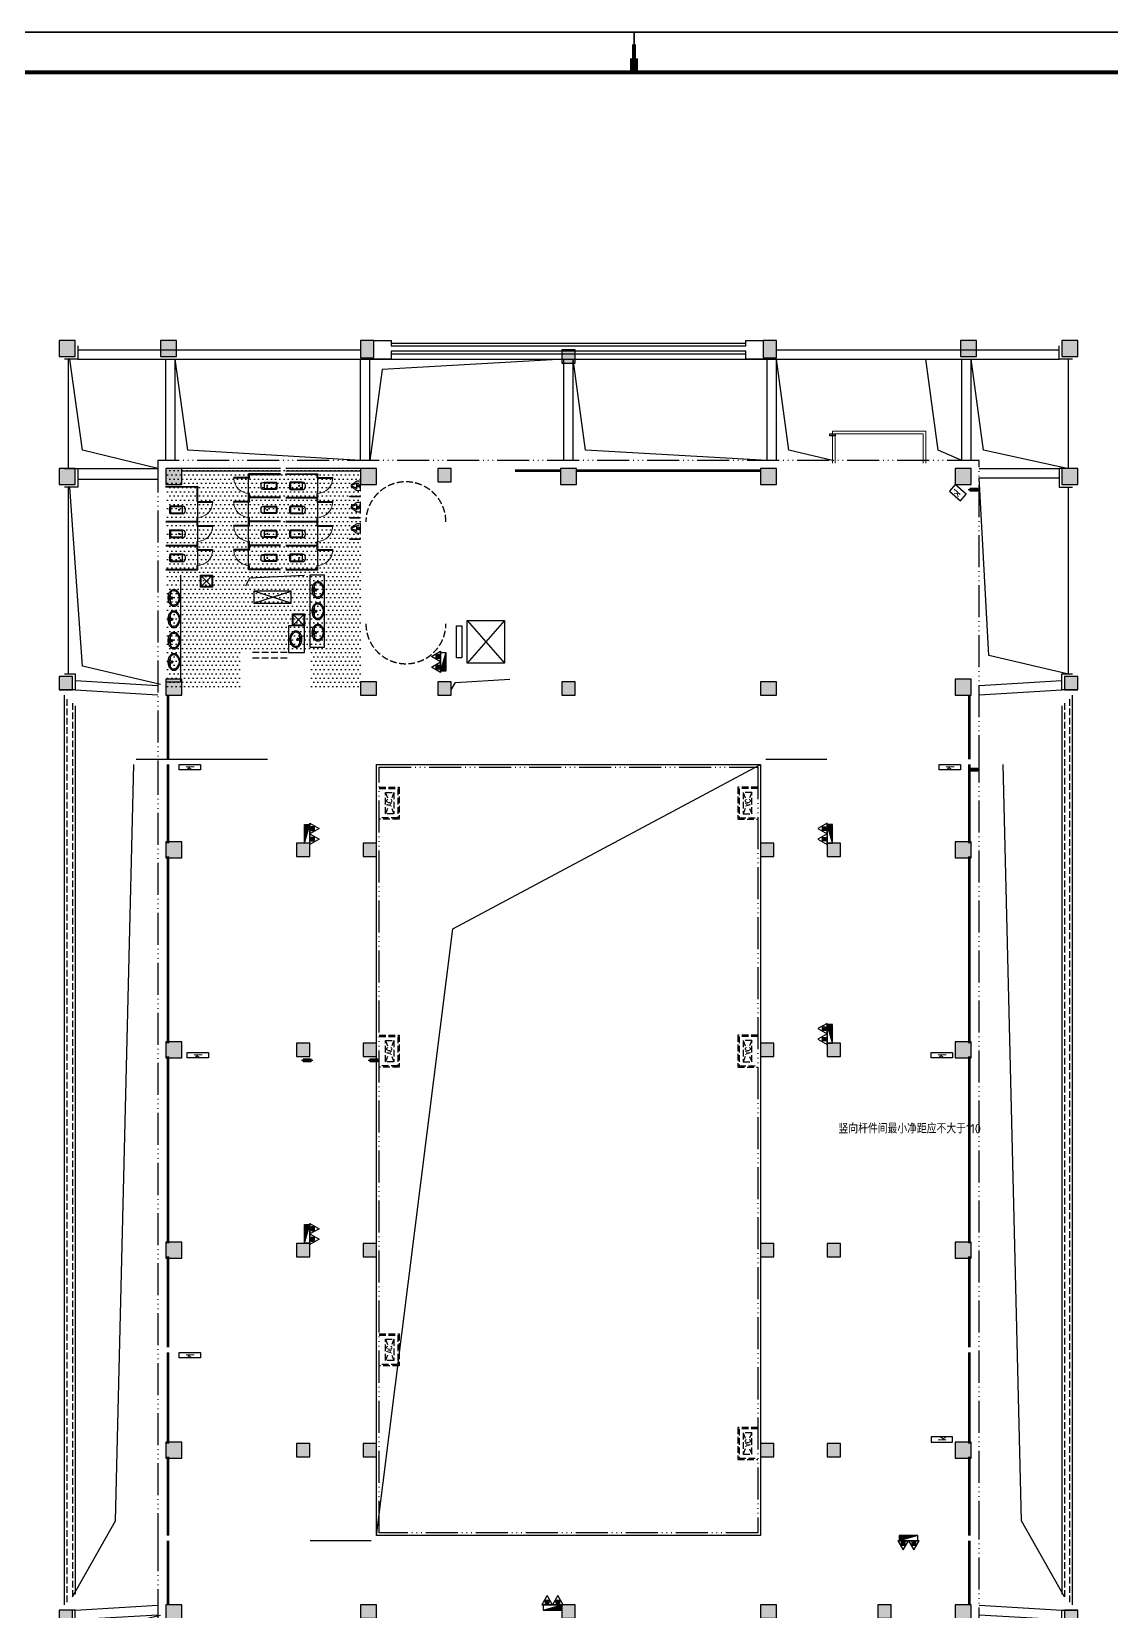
# Model space of a CAD drawing. Extents: x -55438775289 to -98440, y -7665632576 to 9496667396.
# Drawn here: x -194116 to -153615, y 7930 to 67161 of the extents above; entities that cross this region are included whole.
import ezdxf

# ---------------------------------------------------------------- set-up
doc = ezdxf.new("R2010")
doc.units = 0
doc.header["$LTSCALE"] = 1000
for name, pattern in [('行政综合楼底图$0$ACAD_ISO06W100', [37.5, 24, -3, 0.5, -3, 0.5, -3, 0.5, -3]), ('行政综合楼底图$0$DASH', [0.35, 0.25, -0.1]), ('行政综合楼底图$0$HIDDEN2', [0.1875, 0.125, -0.0625])]:
    doc.linetypes.add(name, pattern=pattern)
doc.layers.get('0').update_dxf_attribs({"linetype": 'CONTINUOUS'})
for name, color, linetype in [('0AR', 8, 'CONTINUOUS'), ('FRAME', 7, 'CONTINUOUS'), ('行政综合楼底图$0$A-空调', 8, '行政综合楼底图$0$DASH'), ('行政综合楼底图$0$EQUIP_消火栓', 8, 'CONTINUOUS'), ('行政综合楼底图$0$EQUIP_灭火器', 8, 'CONTINUOUS'), ('行政综合楼底图$0$EVTR', 8, 'CONTINUOUS'), ('行政综合楼底图$0$FINISH', 8, 'CONTINUOUS'), ('行政综合楼底图$0$HANDRAIL', 8, 'CONTINUOUS'), ('行政综合楼底图$0$JS-柱', 8, 'CONTINUOUS'), ('行政综合楼底图$0$LATRINE', 8, 'CONTINUOUS'), ('行政综合楼底图$0$LINE', 8, 'CONTINUOUS'), ('行政综合楼底图$0$LVTRY', 8, 'CONTINUOUS'), ('行政综合楼底图$0$PUB_HATCH', 8, 'CONTINUOUS'), ('行政综合楼底图$0$PUB_TEXT', 8, 'CONTINUOUS'), ('行政综合楼底图$0$roof', 8, 'CONTINUOUS'), ('行政综合楼底图$0$SPACE_HATCH', 8, 'CONTINUOUS'), ('行政综合楼底图$0$STAIR', 8, 'CONTINUOUS'), ('行政综合楼底图$0$SURFACE', 8, 'CONTINUOUS'), ('行政综合楼底图$0$WINDOW', 8, 'CONTINUOUS'), ('行政综合楼底图$0$Z-电器', 8, 'CONTINUOUS'), ('行政综合楼底图$0$挡烟垂壁', 8, 'CONTINUOUS'), ('行政综合楼底图$0$洁具', 8, 'CONTINUOUS'), ('行政综合楼底图$0$空调', 8, 'CONTINUOUS'), ('行政综合楼底图$0$钢构--柱', 8, 'CONTINUOUS')]:
    doc.layers.add(name, color=color, linetype=linetype)
doc.layers.add('行政综合楼底图$0$_0', color=8, linetype='CONTINUOUS', lineweight=0)
doc.layers.add('行政综合楼底图$0$COLU', color=8, linetype='CONTINUOUS', lineweight=30)
doc.styles.add('行政综合楼底图$0$DIM_FONT', font='SIMPLEX', dxfattribs={"width": 0.7, "bigfont": 'GBCBIG'})
doc.styles.add('行政综合楼底图$0$Standard', font='TSSDENG(2)', dxfattribs={"bigfont": 'TSSDCHN(2)'})
doc.styles.add('行政综合楼底图$0$偶数层平面$0$_ROMANC', font='romanc__.ttf', dxfattribs={"width": 0.6})

# ---------------------------------------------------------------- blocks, each defined once
blk = doc.blocks.new('行政综合楼底图$0$ops6ua57ua357qa4uldkxj')
blk.add_wipeout([(-32075, 22273), (-32075, 22473), (-32475, 22473), (-32475, 22273), (-32275, 22273)]).dxf.layer = '行政综合楼底图$0$钢构--柱'
blk = doc.blocks.new('行政综合楼底图$0$487w89234wrgt53leserfas')
at = {"layer": '行政综合楼底图$0$A-空调'}
for p, q in [((0, 320), (800, 320)), ((0, 0), (0, 320)), ((200, 240), (0, 320)), ((200, 80), (0, 0)), ((800, 0), (0, 0)), ((800, 320), (600, 240)), ((800, 0), (600, 80)), ((800, 320), (800, 0))]:
    blk.add_line(p, q, dxfattribs=at)
at = {"layer": '行政综合楼底图$0$A-空调', "style": '行政综合楼底图$0$偶数层平面$0$_ROMANC', "width": 0.7}
blk.add_text('AC', height=200, rotation=360, dxfattribs=at).set_placement((277, 73))
blk = doc.blocks.new('行政综合楼底图$0$kt476248q54teag')
at = {"layer": '行政综合楼底图$0$A-空调', "linetype": '行政综合楼底图$0$DASH'}
for points in [[(-846480, -177315), (-845730, -177315), (-845730, -178515), (-846480, -178515)], [(-846480, -177365), (-845780, -177365), (-845780, -178465), (-846480, -178465)], [(-832280, -177315), (-833030, -177315), (-833030, -178515), (-832280, -178515)], [(-832280, -177365), (-832980, -177365), (-832980, -178465), (-832280, -178465)], [(-846480, -186615), (-845730, -186615), (-845730, -187815), (-846480, -187815)], [(-846480, -186665), (-845780, -186665), (-845780, -187765), (-846480, -187765)], [(-832280, -186615), (-833030, -186615), (-833030, -187815), (-832280, -187815)], [(-832280, -186665), (-832980, -186665), (-832980, -187765), (-832280, -187765)], [(-846480, -197815), (-845730, -197815), (-845730, -199015), (-846480, -199015)], [(-846480, -197865), (-845780, -197865), (-845780, -198965), (-846480, -198965)], [(-832280, -201315), (-833030, -201315), (-833030, -202515), (-832280, -202515)], [(-832280, -201365), (-832980, -201365), (-832980, -202465), (-832280, -202465)]]:
    blk.add_lwpolyline(points, dxfattribs=at)
at = {"layer": '行政综合楼底图$0$A-空调', "linetype": 'ByBlock', "extrusion": (0, 0, -1), "xscale": -1, "zscale": -1, "rotation": 269.9999999599802}
for p in [(845930, -178315), (845930, -187615), (845930, -198815)]:
    blk.add_blockref('行政综合楼底图$0$487w89234wrgt53leserfas', p, dxfattribs=at)
at = {"layer": '行政综合楼底图$0$A-空调', "linetype": 'ByBlock', "extrusion": (0, 0, -1), "zscale": -1, "rotation": 90.00000004001984}
for p in [(832830, -178315), (832830, -187615), (832830, -202315)]:
    blk.add_blockref('行政综合楼底图$0$487w89234wrgt53leserfas', p, dxfattribs=at)
blk = doc.blocks.new('行政综合楼底图$0$fsu6i57iagfadfafaf')
at = {"layer": '行政综合楼底图$0$PUB_TEXT', "style": '行政综合楼底图$0$Standard'}
blk.add_text('竖向杆件间最小净距应不大于110', height=350, dxfattribs=at).set_placement((-7340, -1914))
blk = doc.blocks.new('行政综合楼底图$0$lg1')
at = {"layer": '行政综合楼底图$0$HANDRAIL'}
for points in [[(-41853, 63872), (-40153, 63872)], [(-41853, 63822), (-40153, 63822)], [(-39553, 63872), (-32653, 63872)], [(-39553, 63822), (-32653, 63822)], [(-54903, 55422), (-54903, 53022)], [(-54853, 55422), (-54853, 53022)], [(-24853, 55422), (-24853, 53022)], [(-24803, 55422), (-24803, 53022)], [(-54903, 52822), (-54903, 49872)], [(-54853, 52822), (-54853, 49872)], [(-24853, 52822), (-24853, 49872)], [(-24803, 52822), (-24803, 49872)], [(-54903, 49372), (-54903, 42372)], [(-54853, 49372), (-54853, 42372)], [(-24853, 49372), (-24853, 42372)], [(-24803, 49372), (-24803, 42372)], [(-54903, 41872), (-54903, 34872)], [(-54853, 41872), (-54853, 34872)], [(-24853, 41872), (-24853, 34872)], [(-24803, 41872), (-24803, 34872)], [(-54903, 34372), (-54903, 30972)], [(-54853, 34372), (-54853, 30972)], [(-24853, 34372), (-24853, 30972)], [(-24803, 34372), (-24803, 30972)], [(-54903, 30772), (-54903, 27372)], [(-54853, 30772), (-54853, 27372)], [(-24853, 30772), (-24853, 27372)], [(-24803, 30772), (-24803, 27372)], [(-54903, 26872), (-54903, 23922)], [(-54853, 26872), (-54853, 23922)], [(-24853, 26872), (-24853, 23922)], [(-24803, 26872), (-24803, 23922)], [(-54903, 23722), (-54903, 21322)], [(-54853, 23722), (-54853, 21322)], [(-24853, 23722), (-24853, 21322)], [(-24803, 23722), (-24803, 21322)], [(-54903, 20822), (-54903, 13422)], [(-54853, 20822), (-54853, 13422)], [(-54353, 12922), (-49753, 12922)], [(-54353, 12872), (-49753, 12872)], [(-49753, 12922), (-47653, 12922)], [(-49753, 12872), (-47653, 12872)], [(-47053, 12922), (-40153, 12922)], [(-47053, 12872), (-40153, 12872)], [(-39553, 12922), (-32653, 12922)], [(-39553, 12872), (-32653, 12872)], [(-32053, 12922), (-28253, 12922)], [(-32053, 12872), (-28253, 12872)]]:
    blk.add_lwpolyline(points, dxfattribs=at)
at = {"layer": '行政综合楼底图$0$WINDOW'}
blk.add_blockref('行政综合楼底图$0$fsu6i57iagfadfafaf', (-22386, 40906), dxfattribs=at)
blk = doc.blocks.new('行政综合楼底图$0$A$C41442FB6')
at = {"layer": '行政综合楼底图$0$Z-电器'}
blk.add_lwpolyline([(0, 550), (330, 550), (330, 0), (0, 0)], close=True, dxfattribs=at)
at = {"layer": '行政综合楼底图$0$Z-电器', "linetype": 'Continuous', "style": '行政综合楼底图$0$DIM_FONT', "width": 0.8}
blk.add_text('k', height=300, rotation=359.94546, dxfattribs=at).set_placement((123, 165))
blk = doc.blocks.new('行政综合楼底图$0$$DorLib2D$00000001')
for p, q in [((0.45, 0.975), (0.5, 0.975)), ((0.45, 0), (0.45, 0.975)), ((0.5, 0), (0.45, 0)), ((0.5, 0), (0.5, 0.975))]:
    blk.add_line(p, q)
at = {"lineweight": 13}
blk.add_arc((0.475, 0), 0.975, 91.46928, 180, dxfattribs=at)
blk = doc.blocks.new('行政综合楼底图$0$$lvtry$00000200')
at = {"color": 0}
for p, q in [((-110, -40, 0), (-110, -470, 0)), ((100, -30, 0), (-100, -30, 0)), ((110, -470, 0), (110, -40, 0))]:
    blk.add_line(p, q, dxfattribs=at)
at = {"color": 0, "elevation": 0}
blk.add_lwpolyline([(100, 0), (-100, 0, 0.414214), (-140, -40), (-140, -480, 0.414214), (-30, -590), (30, -590, 0.414214), (140, -480), (140, -40, 0.414214)], format="xyb", close=True, dxfattribs=at)
blk.add_lwpolyline([(140, -470), (-140, -470)], dxfattribs=at)
at = {"color": 0}
blk.add_circle((0, -359, 0), 20, dxfattribs=at)
for centre, start, end in [((-100, -40, 0), 90, 180), ((100, -40, 0), 0, 90)]:
    blk.add_arc(centre, 10, start, end, dxfattribs=at)
for p in [(0, 0), (0, -359, 0)]:
    blk.add_point(p, dxfattribs=at)
blk = doc.blocks.new('行政综合楼底图$0$WEWWW')
at = {"layer": '行政综合楼底图$0$洁具', "color": 201}
blk.add_line((1309138, 225223), (1309138, 225253), dxfattribs=at)
for points in [[(1307938, 224488), (1309138, 224488), (1309138, 225388)], [(1309108, 225253), (1309108, 225388)], [(1307938, 224518), (1309108, 224518), (1309108, 224653), (1309138, 224653)]]:
    blk.add_lwpolyline(points, dxfattribs=at)
at = {"layer": '行政综合楼底图$0$LVTRY', "rotation": 89.99964805849478}
blk.add_blockref('行政综合楼底图$0$$lvtry$00000200', (1308078, 224938, 0), dxfattribs=at)
at = {"layer": '行政综合楼底图$0$洁具', "color": 201, "extrusion": (0, 0, -1), "xscale": 600, "yscale": 600, "zscale": -100, "rotation": 90}
blk.add_blockref('行政综合楼底图$0$$DorLib2D$00000001', (-1309108, 224953), dxfattribs=at)
blk = doc.blocks.new('行政综合楼底图$0$$lvtry$00000174')
at = {"color": 0}
for p, q in [((-179, -96), (-17, -96)), ((-14, -152), (-54, -152)), ((-52, -25), (56, -25)), ((-52, -78), (-20, -78)), ((-22, -44), (-17, -142)), ((2, -208), (2, -161)), ((58, -152), (18, -152)), ((21, -142), (26, -44)), ((21, -96), (183, -96)), ((24, -78), (56, -78))]:
    blk.add_line(p, q, dxfattribs=at)
blk.add_lwpolyline([(-123, -18, 0.084172), (-219, -66, 0.106486), (-289, -143, 0.130324), (-310, -225, 0.130324), (-289, -308, 0.106486), (-219, -385, 0.084172), (-123, -433, 0.073176), (0, -451, 0.073176), (123, -433, 0.084172), (219, -385, 0.106486), (289, -308, 0.130324), (310, -225, 0.130324), (289, -143, 0.106486), (219, -66, 0.084172), (123, -18, 0.073176), (0, 0, 0.073176), (-123, -18)], format="xyb", dxfattribs=at)
for centre, radius in [((-52, -52), 19.4), ((-52, -52), 12.6), ((56, -52), 19.4), ((56, -52), 12.6)]:
    blk.add_circle(centre, radius, dxfattribs=at)
for centre, radius, start, end in [((-114, -224), 148, 125.21711, 225.40436), ((6, -130), 300, 221.74301, 269.24304), ((-179, -131), 35.1, 90, 125.21711), ((-52, -52), 26.5, 90, 270), ((2, -152), 30.9, 129.87131, 50.12869), ((2, -62), 29.9, 37.44023, 142.55977), ((2, -142), 19.1, 180, 0), ((2, -152), 19.3, 163.92741, 16.07259), ((-2, -130), 300, 270.75696, 318.25699), ((56, -52), 26.5, 270, 90), ((183, -131), 35.1, 54.78289, 90), ((118, -224), 148, 314.59564, 54.78289)]:
    blk.add_arc(centre, radius, start, end, dxfattribs=at)
for p in [(2, -62), (2, -152)]:
    blk.add_point(p, dxfattribs=at)
blk = doc.blocks.new('行政综合楼底图$0$$plan$00002154')
for p, q in [((-449.999625, 450), (449.999625, 450)), ((-449.999625, -450), (-449.999625, 450)), ((-399.999625, 400), (399.999625, 400)), ((-399.999625, 400), (-26.107125, 26.1075)), ((-399.999625, -400), (-399.999625, 400)), ((24.999625, 0), (-24.999625, 0)), ((0.000375, -25), (0.000375, 25)), ((26.392875, 26.3925), (399.999625, 400)), ((399.999625, 400), (399.999625, -400)), ((449.999625, 450), (449.999625, -450)), ((449.999625, -450), (-449.999625, -450)), ((-399.999625, -400), (-26.497125, -26.495)), ((399.999625, -400), (-399.999625, -400)), ((26.584875, -26.585), (399.999625, -400))]:
    blk.add_line(p, q)
for radius in [37.5, 25]:
    blk.add_circle((0.000375, 0), radius)
blk = doc.blocks.new('行政综合楼底图$0$$plan$00002813')
at = {"layer": '行政综合楼底图$0$LVTRY'}
blk.add_line((-112, -146), (114, -146), dxfattribs=at)
blk.add_lwpolyline([(-185, 0), (-185, -10), (-164, -10, 0.125587), (-163, -162, 0.087699), (-135, -207, -0.142493), (-79, -292, 0.309604), (0, -360, 0.229829), (59, -308, -0.1358), (128, -215, 0.187963), (170, -108, 0.056569), (165, -10), (185, -10), (185, 0)], format="xyb", close=True, dxfattribs=at)
for radius in [47.3, 34.6, 22.1]:
    blk.add_circle((0, -62), radius, dxfattribs=at)
for centre, radius, start, end in [((-382, -363), 346, 14.06156, 38.70013), ((-6, -276), 40.9, 183.65649, 351.93977), ((335, -366), 312, 135.28681, 164.39133)]:
    blk.add_arc(centre, radius, start, end, dxfattribs=at)
blk = doc.blocks.new('行政综合楼底图$0$P665WRHQ64K5E7YRHJA45EAY')
blk.add_lwpolyline([(-714, 5071), (-565, 5377), (1486, 5471)])
at = {"layer": '行政综合楼底图$0$LATRINE'}
blk.add_line((-3714, 5671), (-2514, 5671), dxfattribs=at)
at = {"layer": '行政综合楼底图$0$LINE'}
for points in [[(586, 9471), (-3114, 9471)], [(586, 9371), (-3114, 9371)], [(3586, 9471), (786, 9471)], [(3586, 9371), (786, 9371)]]:
    blk.add_lwpolyline(points, dxfattribs=at)
at = {"layer": '行政综合楼底图$0$LVTRY'}
for points in [[(3586, 8406), (3186, 8406), (3186, 8436), (3586, 8436)], [(3586, 7606), (3186, 7606), (3186, 7636), (3586, 7636)], [(3586, 6806), (3186, 6806), (3186, 6836), (3586, 6836)], [(-3164, 5471), (-3164, 1721), (-3164, 1721), (-3164, 1721), (-3164, 1471)], [(1686, 2771), (2236, 2771), (2236, 5471), (1686, 5471), (1686, 2771)], [(1486, 3571), (886, 3571), (886, 2571), (1486, 2571), (1486, 3571)], [(-3714, 1471), (-3164, 1471), (-3164, 1471)]]:
    blk.add_lwpolyline(points, dxfattribs=at)
at = {"layer": '行政综合楼底图$0$SPACE_HATCH'}
blk.add_lwpolyline([(986, 4421), (986, 4871), (-414, 4871), (-414, 4421), (986, 4421), (-414, 4871), (-414, 4421), (986, 4871)], dxfattribs=at)
at = {"layer": '行政综合楼底图$0$WINDOW', "linetype": '行政综合楼底图$0$DASH'}
for p, q in [((836, 2571), (-464, 2571)), ((-464, 2371), (836, 2371))]:
    blk.add_line(p, q, dxfattribs=at)
at = {"layer": '行政综合楼底图$0$洁具', "color": 201}
blk.add_line((-2514, 8206), (-2514, 8236), dxfattribs=at)
for points in [[(586, 9271), (-614, 9271), (-614, 9241), (586, 9241)], [(786, 9271), (1986, 9271), (1986, 9241), (786, 9241)], [(-3714, 8801), (-2514, 8801), (-2514, 8771), (-3714, 8771)]]:
    blk.add_lwpolyline(points, close=True, dxfattribs=at)
for points in [[(-3714, 7471), (-2514, 7471), (-2514, 8771)], [(-2544, 8236), (-2544, 8771)], [(-3714, 7501), (-2544, 7501), (-2544, 7636), (-2514, 7636)]]:
    blk.add_lwpolyline(points, dxfattribs=at)
at = {"xscale": -1}
for p in [(1308523, -216117), (1308523, -217017), (1308523, -217917), (1308523, -218817)]:
    blk.add_blockref('行政综合楼底图$0$WEWWW', p, dxfattribs=at)
for p in [(-1307152, -216117), (-1307152, -217017), (-1311652, -217917), (-1307152, -217917), (-1311652, -218817), (-1307152, -218817)]:
    blk.add_blockref('行政综合楼底图$0$WEWWW', p)
at = {"layer": '行政综合楼底图$0$LVTRY'}
for name, p, rotation in [('行政综合楼底图$0$$plan$00002813', (3586, 8821), 270), ('行政综合楼底图$0$$lvtry$00000200', (-3574, 7921, 0), 89.99964805849478), ('行政综合楼底图$0$$plan$00002813', (3586, 8021), 270), ('行政综合楼底图$0$$plan$00002813', (3586, 7221), 270), ('行政综合楼底图$0$$lvtry$00000174', (-3639, 4620), 90), ('行政综合楼底图$0$$lvtry$00000174', (1761, 4920), 90), ('行政综合楼底图$0$$lvtry$00000174', (1761, 4120), 90), ('行政综合楼底图$0$$lvtry$00000174', (-3639, 3820), 90), ('行政综合楼底图$0$$lvtry$00000174', (1761, 3320), 90), ('行政综合楼底图$0$$lvtry$00000174', (-3639, 3020), 90), ('行政综合楼底图$0$$lvtry$00000174', (1388, 3073), 270), ('行政综合楼底图$0$$lvtry$00000174', (-3639, 2220), 90)]:
    blk.add_blockref(name, p, dxfattribs=dict(at, rotation=rotation))
at = {"layer": '行政综合楼底图$0$LVTRY', "xscale": 0.4999999999999998, "yscale": 0.4999999999999998, "zscale": 0.4999999999999998, "rotation": 179.9999999999794}
for p in [(-2189, 5246), (1261, 3796)]:
    blk.add_blockref('行政综合楼底图$0$$plan$00002154', p, dxfattribs=at)
at = {"layer": '行政综合楼底图$0$洁具', "color": 201, "extrusion": (0, 0, -1), "xscale": 600, "yscale": 600, "zscale": -100, "rotation": 90}
blk.add_blockref('行政综合楼底图$0$$DorLib2D$00000001', (2544, 7936), dxfattribs=at)
blk = doc.blocks.new('行政综合楼底图$0$5u5wi56oe6o654wso75i')
at = {"color": 253}
for points in [[(6304, 2890), (3370, 2207), (2904, -4510)], [(40304, 2490), (39291, -3981), (37005, -4480)], [(6204, -5210), (3370, -5893), (2904, -9310)], [(40304, -5210), (37170, -5893), (36705, -9310)], [(13804, -5510), (7320, -5893), (6854, -9310)], [(21429, -5510), (14620, -5893), (14154, -9310)], [(29054, -5510), (22245, -5893), (21779, -9310)], [(36355, -5510), (34570, -5893), (34105, -9310)]]:
    blk.add_lwpolyline(points, dxfattribs=at)
at = {"layer": '行政综合楼底图$0$LINE'}
for points in [[(2705, 2490), (3104, 2490), (3104, 3090), (2505, 3090)], [(3104, 3090), (6204, 3273)], [(37005, 3273), (40105, 3090)], [(40505, 2490), (40105, 2490), (40105, 3090), (40704, 3090)], [(2854, 2490), (2854, -4510)], [(3105, 2740), (6204, 2908)], [(37005, 2908), (40105, 2740)], [(40354, 2490), (40354, -4510)], [(2705, -5210), (3204, -5210), (3204, -4510), (2705, -4510)], [(40505, -5210), (40004, -5210), (40004, -4510), (40505, -4510)], [(2854, -5210), (2854, -9310)], [(3204, -4860), (6204, -4860)], [(3204, -5210), (6204, -5210)], [(37005, -4860), (40004, -4860)], [(37005, -5210), (40004, -5210)], [(40354, -5210), (40354, -9310)], [(6504, -5510), (6504, -9310)], [(6854, -5510), (6854, -9310)], [(13804, -5510), (13804, -9310)], [(14154, -5510), (14154, -9310)], [(21429, -5510), (21429, -9310)], [(21779, -5510), (21779, -9310)], [(29054, -5510), (29054, -9310)], [(29404, -5510), (29404, -9310)], [(36355, -5510), (36355, -9310)], [(36705, -5510), (36705, -9310)], [(2705, -9310), (3204, -9310), (3204, -9809)], [(3204, -9310), (40004, -9310)], [(40505, -9310), (40004, -9310), (40004, -9809)], [(3204, -9660), (14404, -9660)], [(28804, -9660), (14404, -9660)], [(28804, -9660), (40004, -9660)]]:
    blk.add_lwpolyline(points, dxfattribs=at)
blk = doc.blocks.new('行政综合楼底图$0$8u5i4s46aksikslk')
at = {"color": 253}
for points in [[(6304, 2891), (3370, 2207), (2904, -4510)], [(40304, 2490), (37370, 1807), (37005, -4860)], [(6204, -5210), (3370, -5893), (2904, -9310)], [(40304, -5210), (37170, -5893), (36705, -9310)], [(13804, -5509), (7320, -5893), (6854, -9310)], [(21429, -9310), (14620, -8926), (14154, -5509)], [(29054, -5509), (22245, -5893), (21779, -9310)], [(31504, -5509), (29870, -5893), (29404, -9310)], [(36355, -5509), (35470, -5893), (35005, -9310)]]:
    blk.add_lwpolyline(points, dxfattribs=at)
at = {"layer": '行政综合楼底图$0$LINE'}
for points in [[(2704, 2490), (3104, 2490), (3104, 3090), (2504, 3090)], [(3104, 3090), (6204, 3273)], [(37005, 3273), (40105, 3090)], [(40705, 3090), (40104, 3090), (40104, 2490), (40505, 2490)], [(2854, 2490), (2854, -4510)], [(3102, 2740), (6202, 2923)], [(37007, 2923), (40108, 2740)], [(40354, 2490), (40354, -4510)], [(2704, -5210), (3204, -5210), (3204, -4510), (2704, -4510), (2704, -4510)], [(40505, -5210), (40004, -5210), (40004, -4510), (40505, -4510)], [(2854, -5210), (2854, -9310)], [(3204, -4809), (6204, -4809)], [(3204, -5210), (6204, -5210)], [(37005, -4860), (40004, -4860)], [(37005, -5210), (40004, -5210)], [(40354, -5210), (40354, -9310)], [(6504, -5509), (6504, -9310)], [(6854, -5509), (6854, -9310)], [(13804, -5509), (13804, -9310)], [(14154, -5509), (14154, -9310)], [(21429, -5509), (21429, -9310)], [(21779, -5509), (21779, -9310)], [(29054, -5509), (29054, -9310)], [(29404, -5509), (29404, -9310)], [(36355, -5509), (36355, -9310)], [(36705, -5509), (36705, -9310)], [(3204, -9809), (3204, -9310), (2704, -9310)], [(3204, -9310), (40004, -9310)], [(40505, -9310), (40004, -9310), (40004, -9809)], [(3204, -9660), (13804, -9660)], [(29404, -9660), (40004, -9660)]]:
    blk.add_lwpolyline(points, dxfattribs=at)
blk = doc.blocks.new('行政综合楼底图$0$三层柱网2020.4.24')
at = {"layer": '行政综合楼底图$0$JS-柱', "transparency": 33554687}
h = blk.add_hatch(color=8, dxfattribs=at)
h.dxf.hatch_style = 1
h.paths.add_polyline_path([(365252, 196436), (364652, 196436), (364652, 195836), (365252, 195836)])
h.paths.add_polyline_path([(361452, 196436), (360852, 196436), (360852, 195836), (361452, 195836)])
h.paths.add_polyline_path([(353452, 195786), (353952, 195786), (353952, 196436), (353452, 196436)])
h.paths.add_polyline_path([(346402, 196086), (345902, 196086), (345902, 195586), (346402, 195586)])
h.paths.add_polyline_path([(338852, 196436), (338352, 196436), (338352, 195786), (338852, 195786)])
h.paths.add_polyline_path([(331452, 196436), (330852, 196436), (330852, 195836), (331452, 195836)])
h.paths.add_polyline_path([(327652, 196436), (327052, 196436), (327052, 195836), (327652, 195836)])
h.paths.add_polyline_path([(365252, 191636), (364652, 191636), (364652, 191036), (365252, 191036)])
h.paths.add_polyline_path([(361252, 191636), (360652, 191636), (360652, 191036), (361252, 191036)])
h.paths.add_polyline_path([(353952, 191636), (353352, 191636), (353352, 191036), (353952, 191036)])
h.paths.add_polyline_path([(346452, 191636), (345852, 191636), (345852, 191036), (346452, 191036)])
h.paths.add_polyline_path([(341752, 191636), (341252, 191636), (341252, 191136), (341752, 191136)])
h.paths.add_polyline_path([(338952, 191636), (338352, 191636), (338352, 191036), (338952, 191036)])
h.paths.add_polyline_path([(331652, 191636), (331052, 191636), (331052, 191036), (331652, 191036)])
h.paths.add_polyline_path([(327652, 191636), (327052, 191636), (327052, 191036), (327652, 191036)])
h.paths.add_polyline_path([(331652, 183736), (331052, 183736), (331052, 183136), (331652, 183136)])
h.paths.add_polyline_path([(361252, 183736), (360652, 183736), (360652, 183136), (361252, 183136)])
h.paths.add_polyline_path([(364752, 183336), (365252, 183336), (365252, 183836), (364752, 183836)])
h.paths.add_polyline_path([(353352, 183136), (353952, 183136), (353952, 183636), (353352, 183636)])
h.paths.add_polyline_path([(346402, 183636), (345902, 183636), (345902, 183136), (346402, 183136)])
h.paths.add_polyline_path([(341752, 183636), (341252, 183636), (341252, 183136), (341752, 183136)])
h.paths.add_polyline_path([(338952, 183636), (338352, 183636), (338352, 183136), (338952, 183136)])
h.paths.add_polyline_path([(327552, 183836), (327052, 183836), (327052, 183336), (327552, 183336)])
h.paths.add_polyline_path([(331652, 177636), (331052, 177636), (331052, 177036), (331652, 177036)])
h.paths.add_polyline_path([(336452, 177586), (335952, 177586), (335952, 177086), (336452, 177086)])
h.paths.add_polyline_path([(338952, 177586), (338452, 177586), (338452, 177086), (338952, 177086)])
h.paths.add_polyline_path([(361252, 177636), (360652, 177636), (360652, 177036), (361252, 177036)])
h.paths.add_polyline_path([(356352, 177586), (355852, 177586), (355852, 177086), (356352, 177086)])
h.paths.add_polyline_path([(353852, 177586), (353352, 177586), (353352, 177086), (353852, 177086)])
h.paths.add_polyline_path([(361252, 170136), (360652, 170136), (360652, 169536), (361252, 169536)])
h.paths.add_polyline_path([(331652, 170136), (331052, 170136), (331052, 169536), (331652, 169536)])
h.paths.add_polyline_path([(356352, 170086), (355852, 170086), (355852, 169586), (356352, 169586)])
h.paths.add_polyline_path([(353852, 170086), (353352, 170086), (353352, 169586), (353852, 169586)])
h.paths.add_polyline_path([(338952, 170086), (338452, 170086), (338452, 169586), (338952, 169586)])
h.paths.add_polyline_path([(336452, 170086), (335952, 170086), (335952, 169586), (336452, 169586)])
h.paths.add_polyline_path([(331652, 162636), (331052, 162636), (331052, 162036), (331652, 162036)])
h.paths.add_polyline_path([(336452, 162586), (335952, 162586), (335952, 162086), (336452, 162086)])
h.paths.add_polyline_path([(361252, 162636), (360652, 162636), (360652, 162036), (361252, 162036)])
h.paths.add_polyline_path([(356352, 162586), (355852, 162586), (355852, 162086), (356352, 162086)])
h.paths.add_polyline_path([(353852, 162586), (353352, 162586), (353352, 162086), (353852, 162086)])
h.paths.add_polyline_path([(338952, 162586), (338452, 162586), (338452, 162086), (338952, 162086)])
h.paths.add_polyline_path([(331652, 155136), (331052, 155136), (331052, 154536), (331652, 154536)])
h.paths.add_polyline_path([(338952, 155086), (338452, 155086), (338452, 154586), (338952, 154586)])
h.paths.add_polyline_path([(336452, 155086), (335952, 155086), (335952, 154586), (336452, 154586)])
h.paths.add_polyline_path([(361252, 155136), (360652, 155136), (360652, 154536), (361252, 154536)])
h.paths.add_polyline_path([(356352, 155086), (355852, 155086), (355852, 154586), (356352, 154586)])
h.paths.add_polyline_path([(353852, 155086), (353352, 155086), (353352, 154586), (353852, 154586)])
h.paths.add_polyline_path([(331652, 149036), (331052, 149036), (331052, 148436), (331652, 148436)])
h.paths.add_polyline_path([(327552, 148836), (327052, 148836), (327052, 148336), (327552, 148336)])
h.paths.add_polyline_path([(338952, 149036), (338352, 149036), (338352, 148536), (338952, 148536)])
h.paths.add_polyline_path([(346402, 149036), (345902, 149036), (345902, 148536), (346402, 148536)])
h.paths.add_polyline_path([(361252, 149036), (360652, 149036), (360652, 148436), (361252, 148436)])
h.paths.add_polyline_path([(364752, 148336), (365252, 148336), (365252, 148836), (364752, 148836)])
h.paths.add_polyline_path([(353352, 148536), (353952, 148536), (353952, 149036), (353352, 149036)])
h.paths.add_polyline_path([(358252, 149036), (357752, 149036), (357752, 148536), (358252, 148536)])
h.paths.add_polyline_path([(365252, 136336), (364652, 136336), (364652, 135736), (365252, 135736)])
h.paths.add_polyline_path([(361452, 136336), (360852, 136336), (360852, 135736), (361452, 135736)])
h.paths.add_polyline_path([(365252, 141136), (364652, 141136), (364652, 140536), (365252, 140536)])
h.paths.add_polyline_path([(361252, 141136), (360652, 141136), (360652, 140536), (361252, 140536)])
h.paths.add_polyline_path([(353952, 136386), (353452, 136386), (353452, 135736), (353952, 135736)])
h.paths.add_polyline_path([(338852, 136386), (338352, 136386), (338352, 135736), (338852, 135736)])
h.paths.add_polyline_path([(331452, 136336), (330852, 136336), (330852, 135736), (331452, 135736)])
h.paths.add_polyline_path([(327652, 136336), (327052, 136336), (327052, 135736), (327652, 135736)])
h.paths.add_polyline_path([(346402, 136586), (345902, 136586), (345902, 136086), (346402, 136086)])
h.paths.add_polyline_path([(358252, 141036), (357752, 141036), (357752, 140536), (358252, 140536)])
h.paths.add_polyline_path([(353952, 141136), (353352, 141136), (353352, 140536), (353952, 140536)])
h.paths.add_polyline_path([(346452, 141136), (345852, 141136), (345852, 140536), (346452, 140536)])
h.paths.add_polyline_path([(338952, 141136), (338352, 141136), (338352, 140536), (338952, 140536)])
h.paths.add_polyline_path([(331652, 141136), (331052, 141136), (331052, 140536), (331652, 140536)])
h.paths.add_polyline_path([(327652, 141136), (327052, 141136), (327052, 140536), (327652, 140536)])
at = {"layer": '行政综合楼底图$0$COLU', "lineweight": -2}
for points in [[(327652, 196436), (327052, 196436), (327052, 195836), (327652, 195836)], [(331452, 196436), (330852, 196436), (330852, 195836), (331452, 195836)], [(338852, 196436), (338352, 196436), (338352, 195786), (338852, 195786)], [(346402, 196086), (345902, 196086), (345902, 195586), (346402, 195586)], [(353452, 195786), (353952, 195786), (353952, 196436), (353452, 196436)], [(361452, 196436), (360852, 196436), (360852, 195836), (361452, 195836)], [(365252, 196436), (364652, 196436), (364652, 195836), (365252, 195836)], [(327652, 191636), (327052, 191636), (327052, 191036), (327652, 191036)], [(331652, 191636), (331052, 191636), (331052, 191036), (331652, 191036)], [(338952, 191636), (338352, 191636), (338352, 191036), (338952, 191036)], [(341752, 191636), (341252, 191636), (341252, 191136), (341752, 191136)], [(346452, 191636), (345852, 191636), (345852, 191036), (346452, 191036)], [(353952, 191636), (353352, 191636), (353352, 191036), (353952, 191036)], [(361252, 191636), (360652, 191636), (360652, 191036), (361252, 191036)], [(365252, 191636), (364652, 191636), (364652, 191036), (365252, 191036)], [(327552, 183836), (327052, 183836), (327052, 183336), (327552, 183336)], [(331652, 183736), (331052, 183736), (331052, 183136), (331652, 183136)], [(338952, 183636), (338352, 183636), (338352, 183136), (338952, 183136)], [(341752, 183636), (341252, 183636), (341252, 183136), (341752, 183136)], [(346402, 183636), (345902, 183636), (345902, 183136), (346402, 183136)], [(353352, 183136), (353952, 183136), (353952, 183636), (353352, 183636)], [(361252, 183736), (360652, 183736), (360652, 183136), (361252, 183136)], [(364752, 183336), (365252, 183336), (365252, 183836), (364752, 183836)], [(331652, 177636), (331052, 177636), (331052, 177036), (331652, 177036)], [(336452, 177586), (335952, 177586), (335952, 177086), (336452, 177086)], [(338952, 177586), (338452, 177586), (338452, 177086), (338952, 177086)], [(353852, 177586), (353352, 177586), (353352, 177086), (353852, 177086)], [(356352, 177586), (355852, 177586), (355852, 177086), (356352, 177086)], [(361252, 177636), (360652, 177636), (360652, 177036), (361252, 177036)], [(331652, 170136), (331052, 170136), (331052, 169536), (331652, 169536)], [(336452, 170086), (335952, 170086), (335952, 169586), (336452, 169586)], [(338952, 170086), (338452, 170086), (338452, 169586), (338952, 169586)], [(353852, 170086), (353352, 170086), (353352, 169586), (353852, 169586)], [(356352, 170086), (355852, 170086), (355852, 169586), (356352, 169586)], [(361252, 170136), (360652, 170136), (360652, 169536), (361252, 169536)], [(331652, 162636), (331052, 162636), (331052, 162036), (331652, 162036)], [(336452, 162586), (335952, 162586), (335952, 162086), (336452, 162086)], [(338952, 162586), (338452, 162586), (338452, 162086), (338952, 162086)], [(353852, 162586), (353352, 162586), (353352, 162086), (353852, 162086)], [(356352, 162586), (355852, 162586), (355852, 162086), (356352, 162086)], [(361252, 162636), (360652, 162636), (360652, 162036), (361252, 162036)], [(331652, 155136), (331052, 155136), (331052, 154536), (331652, 154536)], [(336452, 155086), (335952, 155086), (335952, 154586), (336452, 154586)], [(338952, 155086), (338452, 155086), (338452, 154586), (338952, 154586)], [(353852, 155086), (353352, 155086), (353352, 154586), (353852, 154586)], [(356352, 155086), (355852, 155086), (355852, 154586), (356352, 154586)], [(361252, 155136), (360652, 155136), (360652, 154536), (361252, 154536)], [(327552, 148836), (327052, 148836), (327052, 148336), (327552, 148336)], [(331652, 149036), (331052, 149036), (331052, 148436), (331652, 148436)], [(338952, 149036), (338352, 149036), (338352, 148536), (338952, 148536)], [(346402, 149036), (345902, 149036), (345902, 148536), (346402, 148536)], [(353352, 148536), (353952, 148536), (353952, 149036), (353352, 149036)], [(358252, 149036), (357752, 149036), (357752, 148536), (358252, 148536)], [(361252, 149036), (360652, 149036), (360652, 148436), (361252, 148436)], [(364752, 148336), (365252, 148336), (365252, 148836), (364752, 148836)]]:
    blk.add_lwpolyline(points, close=True, dxfattribs=at)
blk = doc.blocks.new('行政综合楼底图$0$ktd2')
at = {"linetype": 'Continuous', "ltscale": 0.5}
for p, q in [((-48, -300), (-48, 0)), ((48, 0), (-48, 0)), ((0, -360), (0, 60)), ((48, -300), (48, 0)), ((-48, -300), (48, -300))]:
    blk.add_line(p, q, dxfattribs=at)
at = {"linetype": '行政综合楼底图$0$HIDDEN2', "ltscale": 0.5}
blk.add_solid([(-48, -300), (-48, 0), (48, 0), (48, -300)], dxfattribs=at)
blk = doc.blocks.new('行政综合楼底图$0$$TwtSys$00000434')
for p, q in [((-0.5, 0.5), (-0.5, -0.5)), ((-0.5, -0.5), (0.5, 0.5)), ((0.5, 0.5), (-0.5, 0.5)), ((0.5, -0.5), (0.5, 0.5)), ((-0.5, -0.5), (0.5, -0.5))]:
    blk.add_line(p, q)
blk.add_solid([(0.5, -0.5), (0.5, 0.5), (-0.5, -0.5)])
blk = doc.blocks.new('行政综合楼底图$0$$TWTSYS$00000546')
h = blk.add_hatch()
h.set_pattern_fill('ANSI31', color=256, scale=200, style=0)
h.set_pattern_definition([(45, (-38543.802, -6670.83), (-17.67767, 17.67767), [])])
h.paths.add_polyline_path([(-65, 174), (65, 174), (65, 44), (-65, 44)])
for points in [[(0, 344), (-198, 0), (198, 0)], [(-65, 174), (65, 174), (65, 44), (-65, 44)]]:
    blk.add_lwpolyline(points, close=True)
blk = doc.blocks.new('行政综合楼底图')
at = {"layer": '行政综合楼底图$0$FINISH', "color": 8}
for points in [[(-846030, -160665), (-832730, -160665)], [(-846030, -161065), (-832730, -161065)]]:
    blk.add_lwpolyline(points, dxfattribs=at)
at = {"layer": '行政综合楼底图$0$LINE'}
for points in [[(-857980, -207665), (-856374, -204825), (-855680, -176465)], [(-820780, -207665), (-822386, -204825), (-823080, -176465)]]:
    blk.add_lwpolyline(points, dxfattribs=at)
at = {"layer": '行政综合楼底图$0$roof'}
for points in [[(-831780, -161265), (-832730, -161265), (-832730, -160965), (-846030, -160965), (-846030, -161265), (-846980, -161265)], [(-846680, -160565), (-846030, -160565), (-846030, -160765), (-832730, -160765), (-832730, -160565), (-832080, -160565)], [(-829380, -164145), (-829480, -164145), (-829580, -164145), (-829580, -164065), (-829380, -164065), (-829380, -164145)], [(-858280, -207965), (-858280, -173865)], [(-820480, -207965), (-820480, -173865)], [(-857880, -174265), (-857880, -207565)], [(-820880, -174265), (-820880, -207565)]]:
    blk.add_lwpolyline(points, dxfattribs=at)
at = {"layer": '行政综合楼底图$0$roof', "color": 251, "linetype": '行政综合楼底图$0$DASH'}
for points in [[(-858180, -207865), (-858180, -173965)], [(-820580, -207865), (-820580, -173965)], [(-857980, -174165), (-857980, -207665)], [(-820780, -174165), (-820780, -207665)]]:
    blk.add_lwpolyline(points, dxfattribs=at)
blk.add_blockref('行政综合楼底图$0$ops6ua57ua357qa4uldkxj', (-822405, -198738))
at = {"layer": '行政综合楼底图$0$PUB_HATCH'}
h = blk.add_hatch(dxfattribs=at)
h.set_pattern_fill('DOTS', color=256, scale=100)
h.set_pattern_definition([(0, (-263703.97, 679988.57), (79.375, 158.75), [0, -158.75])])
h.paths.add_polyline_path([(-851680, -173665), (-851680, -172465), (-851680, -172265), (-849080, -172265), (-849080, -173665), (-847180, -173665), (-847180, -165365), (-854480, -165365), (-854480, -173565), (-854480, -173665)])
blk.add_lwpolyline([(-843780, -173665), (-843622, -173393), (-841580, -173265)])
blk.add_lwpolyline([(-846580, -176465), (-832180, -176465), (-832180, -205365), (-846580, -205365)], close=True)
at = {"layer": '行政综合楼底图$0$_0'}
for points in [[(-825980, -165165), (-825980, -163965), (-829480, -163965), (-829480, -165165)], [(-826080, -165165), (-826080, -164065), (-829380, -164065), (-829380, -165165)]]:
    blk.add_lwpolyline(points, dxfattribs=at)
at = {"layer": '行政综合楼底图$0$EVTR'}
for p, q in [((-843180, -171065), (-841780, -171065)), ((-843180, -172665), (-843180, -171065)), ((-843180, -171065), (-841780, -172665)), ((-841780, -171065), (-843180, -172665)), ((-841780, -171065), (-841780, -172665)), ((-843580, -171265), (-843380, -171265)), ((-843580, -172465), (-843580, -171265)), ((-843380, -171265), (-843380, -172465)), ((-843380, -172465), (-843580, -172465)), ((-841780, -172665), (-843180, -172665))]:
    blk.add_line(p, q, dxfattribs=at)
at = {"layer": '行政综合楼底图$0$LINE'}
blk.add_lwpolyline([(-846580, -205365), (-843715, -182622), (-832180, -176465)], dxfattribs=at)
at = {"layer": '行政综合楼底图$0$STAIR', "color": 8, "linetype": '行政综合楼底图$0$DASH'}
for centre, start, end in [((-845480, -167365), 0, 180), ((-845480, -171185), 180, 0)]:
    blk.add_arc(centre, 1500, start, end, dxfattribs=at)
at = {"layer": '行政综合楼底图$0$SURFACE', "linetype": '行政综合楼底图$0$ACAD_ISO06W100', "ltscale": 0.05}
for points in [[(-854780, -205513), (-854780, -216765), (-823980, -216765), (-823980, -205265), (-823980, -205265), (-823980, -176565), (-823980, -176565), (-823980, -165065), (-854780, -165065), (-854780, -176404)], [(-846480, -176565), (-832280, -176565), (-832280, -205265), (-846480, -205265)]]:
    blk.add_lwpolyline(points, close=True, dxfattribs=at)
at = {"layer": '行政综合楼底图$0$WINDOW'}
blk.add_lwpolyline([(-855595, -176265), (-850675, -176265)], dxfattribs=at)
at = {"layer": '行政综合楼底图$0$Z-电器'}
for points in [[(-853180, -176465), (-853180, -176665), (-853980, -176665), (-853980, -176465)], [(-824680, -176465), (-824680, -176665), (-825480, -176665), (-825480, -176465)], [(-852880, -187265), (-852880, -187465), (-853680, -187465), (-853680, -187265)], [(-824980, -187265), (-824980, -187465), (-825780, -187465), (-825780, -187265)], [(-853180, -198515), (-853180, -198715), (-853980, -198715), (-853980, -198515)], [(-824980, -201865), (-824980, -201665), (-825780, -201665), (-825780, -201865)]]:
    blk.add_lwpolyline(points, close=True, dxfattribs=at)
at = {"layer": '行政综合楼底图$0$挡烟垂壁', "linetype": '行政综合楼底图$0$DASH', "const_width": 50}
for points in [[(-831980, -176265), (-829680, -176265)], [(-849080, -205565), (-846780, -205565)]]:
    blk.add_lwpolyline(points, dxfattribs=at)
at = {"xscale": -1, "rotation": 180}
blk.add_blockref('行政综合楼底图$0$8u5i4s46aksikslk', (-860984, -170575), dxfattribs=at)
for name, p in [('行政综合楼底图$0$P665WRHQ64K5E7YRHJA45EAY', (-850766, -174837)), ('行政综合楼底图$0$5u5wi56oe6o654wso75i', (-860984, -211256))]:
    blk.add_blockref(name, p)
at = {"layer": '行政综合楼底图$0$EQUIP_消火栓', "xscale": 700, "zscale": 700}
for p, yscale, rotation in [((-844080, -172615), -200, 270.0000050090401), ((-844080, -172615), -200, 270.0000050090401), ((-849180, -179065), -200, 90.00000500904005), ((-849180, -179065), -200, 90.0000050090401), ((-829580, -179065), 200, 89.99999499095989), ((-829580, -179065), 200, 89.99999499095989), ((-829580, -186565), 200, 89.99999499095989), ((-829580, -186565), 200, 89.99999499095989), ((-849180, -194065), -200, 90.00000500904005), ((-849180, -194065), -200, 90.0000050090401), ((-826630, -205465), 200, 179.9999949909599), ((-839980, -208065), 200, 359.9999949909599), ((-839980, -208065), 200, 359.9999949909599)]:
    blk.add_blockref('行政综合楼底图$0$$TwtSys$00000434', p, dxfattribs=dict(at, yscale=yscale, rotation=rotation))
at = {"layer": '行政综合楼底图$0$EQUIP_灭火器', "color": 0, "yscale": -1}
for p, rotation in [((-844180, -172417), 270.0000050090401), ((-844180, -172417), 270.0000050090401), ((-844180, -172814), 270.0000050090401), ((-844180, -172814), 270.0000050090401), ((-849080, -178867), 90.00000500904005), ((-849080, -178867), 90.00000500904005), ((-849080, -179264), 90.00000500904005), ((-849080, -179264), 90.00000500904005), ((-849080, -193867), 90.00000500904005), ((-849080, -193867), 90.00000500904005), ((-849080, -194264), 90.00000500904005), ((-849080, -194264), 90.00000500904005)]:
    blk.add_blockref('行政综合楼底图$0$$TWTSYS$00000546', p, dxfattribs=dict(at, rotation=rotation))
at = {"layer": '行政综合楼底图$0$EQUIP_灭火器', "color": 0}
for p, rotation in [((-829680, -178867), 89.99999499095989), ((-829680, -178867), 89.99999499095989), ((-829680, -179264), 89.99999499095989), ((-829680, -179264), 89.99999499095989), ((-829680, -186367), 89.99999499095989), ((-829680, -186367), 89.99999499095989), ((-829680, -186764), 89.99999499095989), ((-829680, -186764), 89.99999499095989), ((-826828, -205565), 179.9999949909599), ((-826432, -205565), 179.9999949909599), ((-840178, -207965), 359.9999949909599), ((-839782, -207965), 359.9999949909599)]:
    blk.add_blockref('行政综合楼底图$0$$TWTSYS$00000546', p, dxfattribs=dict(at, rotation=rotation))
for p in [(-840178, -207965), (-839782, -207965)]:
    blk.add_blockref('行政综合楼底图$0$$TWTSYS$00000546', p, dxfattribs=at)
at = {"layer": '行政综合楼底图$0$HANDRAIL'}
blk.add_blockref('行政综合楼底图$0$lg1', (-799527, -229287), dxfattribs=at)
at = {"layer": '行政综合楼底图$0$JS-柱'}
blk.add_blockref('行政综合楼底图$0$三层柱网2020.4.24', (-1185532, -357002), dxfattribs=at)
at = {"layer": '行政综合楼底图$0$WINDOW'}
blk.add_blockref('行政综合楼底图$0$kt476248q54teag', (0, 0), dxfattribs=at)
at = {"layer": '行政综合楼底图$0$空调', "xscale": -1}
for name, p, rotation in [('行政综合楼底图$0$A$C41442FB6', (-824461, -166322), 49.5771269215245), ('行政综合楼底图$0$ktd2', (-824330, -176665), 90)]:
    blk.add_blockref(name, p, dxfattribs=dict(at, rotation=rotation))
at = {"layer": '行政综合楼底图$0$空调', "rotation": 90}
for p in [(-824330, -166165), (-849330, -187565), (-846830, -187565)]:
    blk.add_blockref('行政综合楼底图$0$ktd2', p, dxfattribs=at)
at = {"layer": '行政综合楼底图$0$Z-电器', "linetype": 'Continuous', "style": '行政综合楼底图$0$DIM_FONT', "width": 0.8}
for rotation, p in [(269.94546, (-853715, -176509)), (269.94546, (-825215, -176509)), (269.94546, (-853415, -187309)), (269.94546, (-825515, -187309)), (269.94546, (-853715, -198559)), (90.05454, (-825215, -201822))]:
    blk.add_text('k', height=300, rotation=rotation, dxfattribs=at).set_placement(p)
blk = doc.blocks.new('a1')
at = {"layer": 'FRAME'}
blk.add_lwpolyline([(32220, 126240), (116320, 126240), (116320, 185640), (32220, 185640)], close=True, dxfattribs=at)
for points, const_width in [([(74270, 185640), (74270, 184640)], 35), ([(74270, 184640), (74270, 185340)], 100), ([(74270, 184640), (74270, 184990)], 200)]:
    blk.add_lwpolyline(points, dxfattribs=dict(at, const_width=const_width))
at = {"layer": 'FRAME', "const_width": 100}
blk.add_lwpolyline([(34720, 127240), (115320, 127240), (115320, 184640), (34720, 184640)], close=True, dxfattribs=at)
blk = doc.blocks.new('打印框')
at = {"layer": 'FRAME'}
blk.add_lwpolyline([(-894711, 340006), (-810611, 340006), (-810611, 280606), (-894711, 280606)], close=True, dxfattribs=at)

msp = doc.modelspace()

# ---------------------------------------------------------------- block references
at = {"layer": '0AR'}
msp.add_blockref('行政综合楼底图', (665403, 216146), dxfattribs=at)

# ---------------------------------------------------------------- next in the draw order: block references
at = {"layer": 'FRAME', "xscale": 1.5, "yscale": 1.5, "zscale": 1.5}
for name, p in [('a1', (-282920, -211325)), ('打印框', (1107477, -442874))]:
    msp.add_blockref(name, p, dxfattribs=at)

doc.saveas('drawing.dxf')
